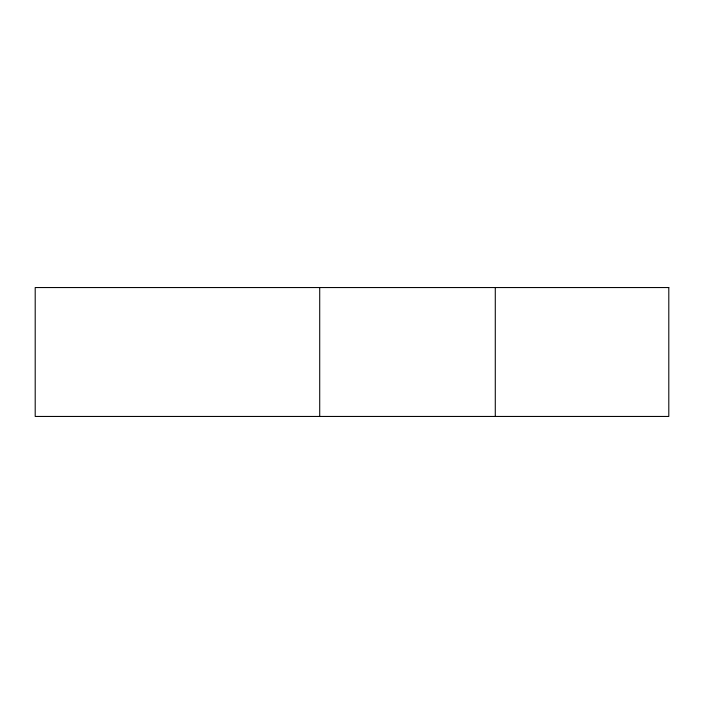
<?xml version="1.0" encoding="UTF-8"?>
<svg xmlns="http://www.w3.org/2000/svg" width="704" height="704" viewBox="0 0 704 704"><rect width="100%" height="100%" fill="white"/><g stroke="black" fill="none" stroke-linecap="round" stroke-linejoin="round"><path stroke-width="1.06" d="M495.282 287.549L495.282 416.451M319.713 287.549L319.713 416.451M668.8 287.549L35.2 287.549L35.2 416.451L668.8 416.451L668.8 287.549"/></g></svg>
